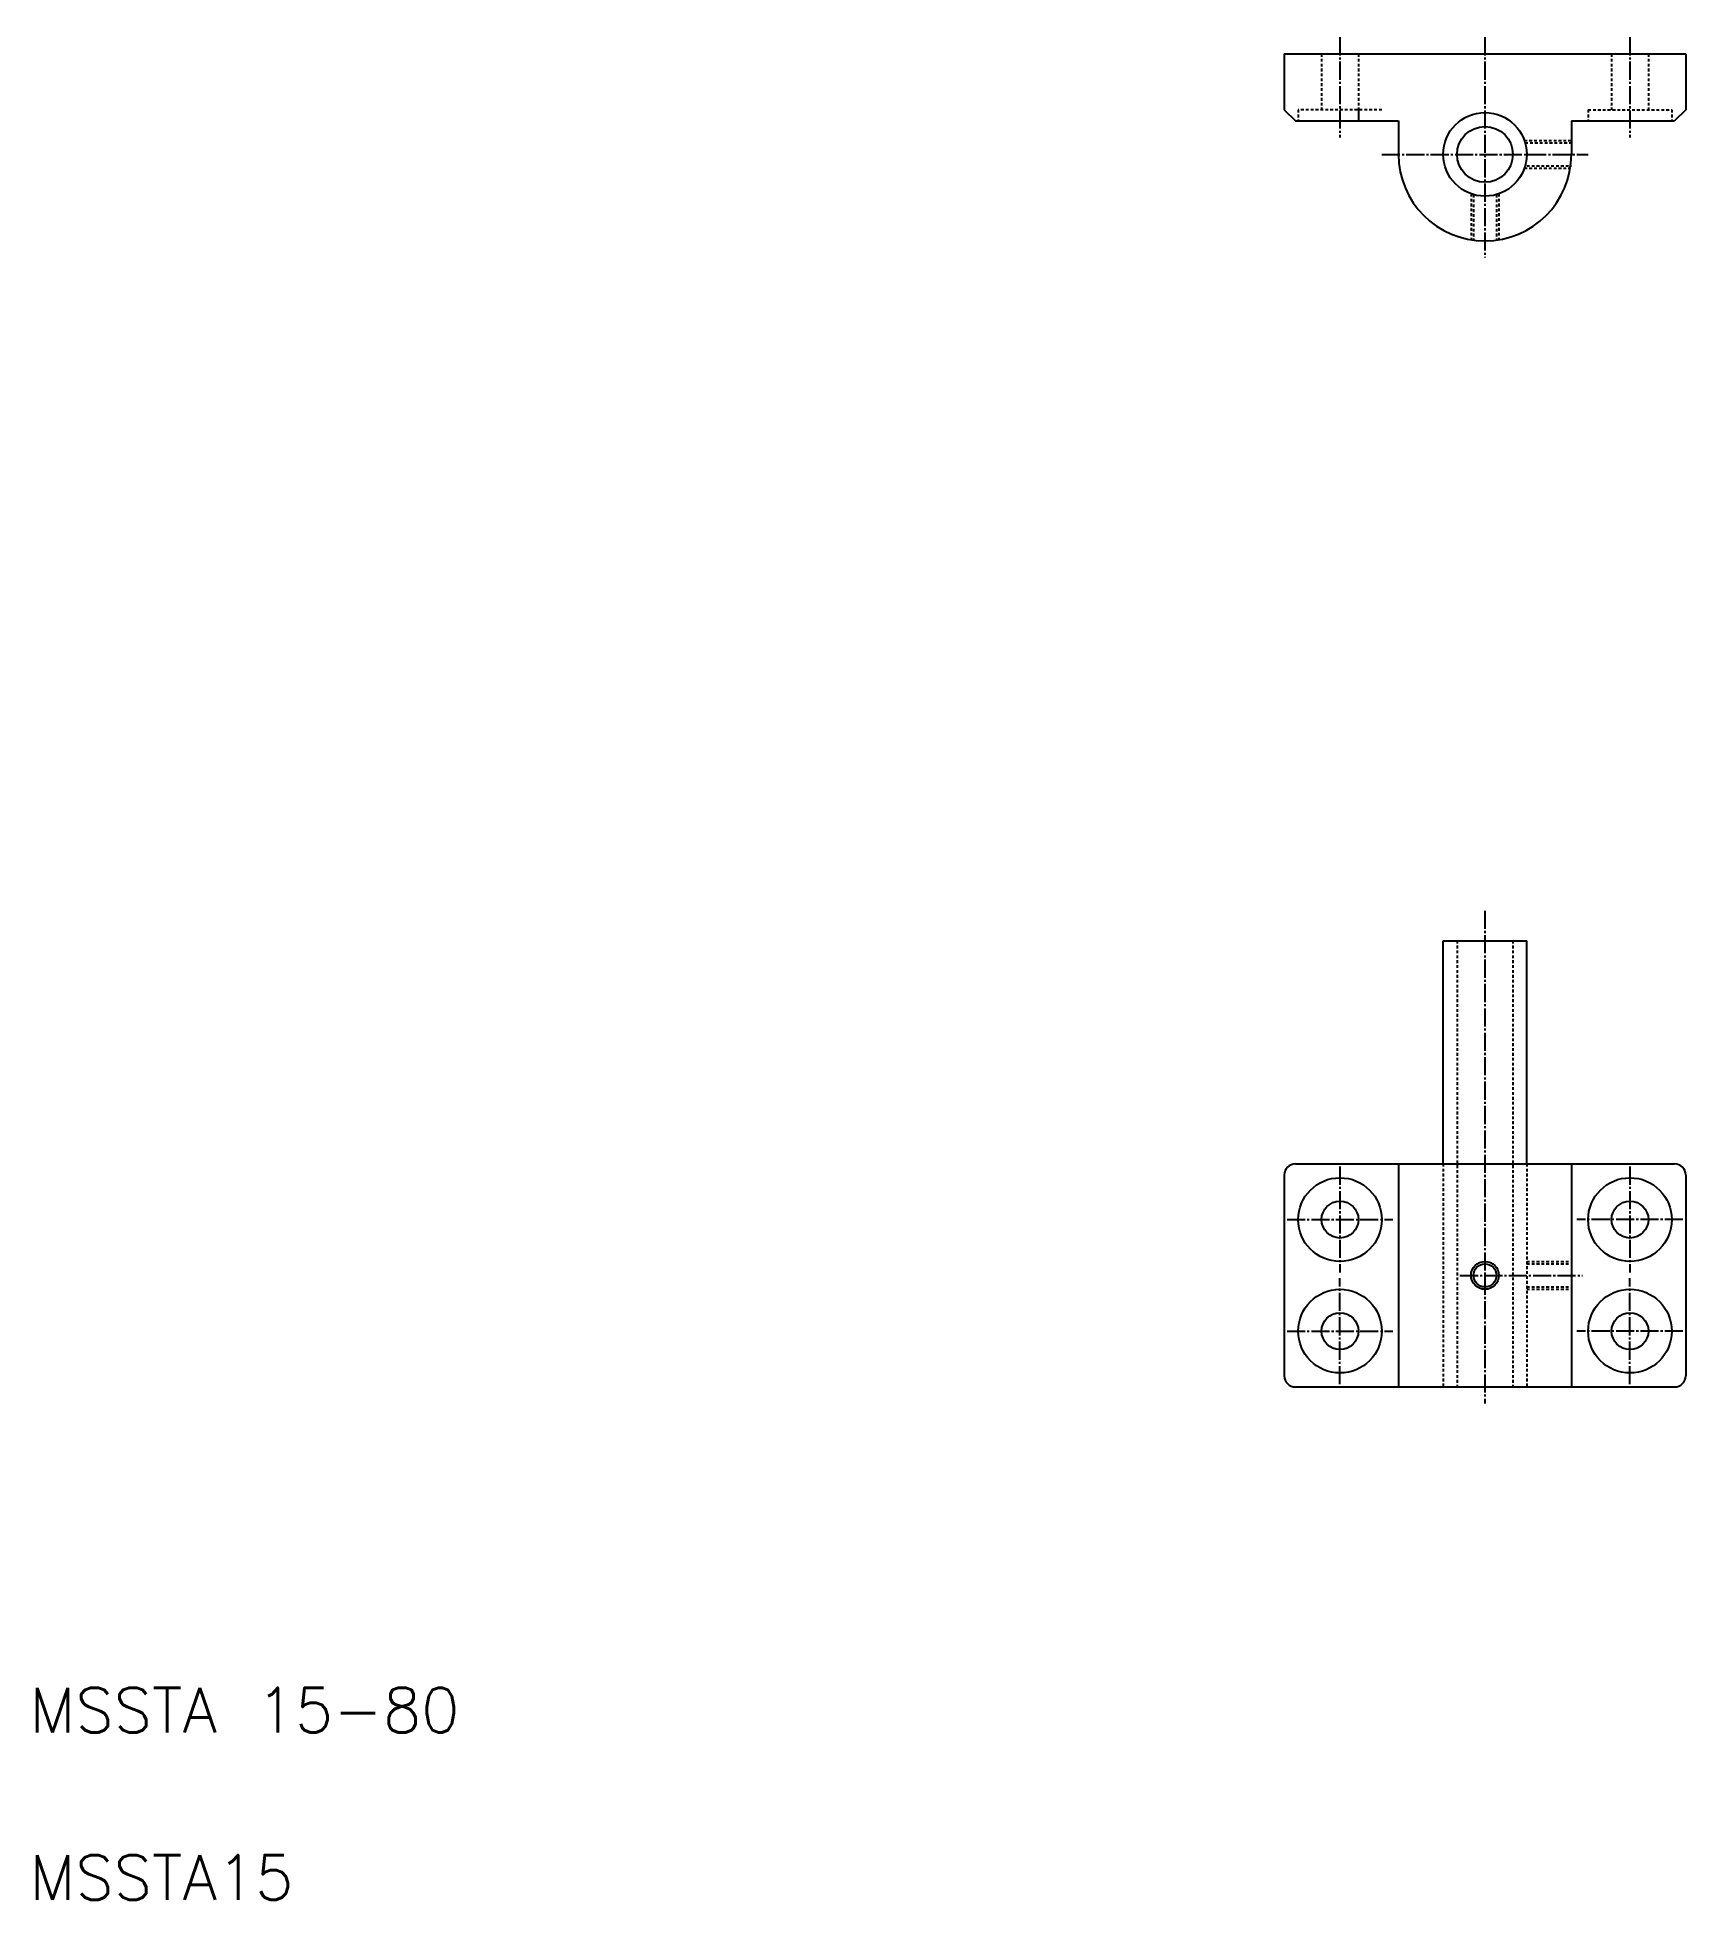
# Model space of a CAD drawing. Extents: x 21 to 317, y 20 to 354.
import ezdxf

# ---------------------------------------------------------------- set-up
doc = ezdxf.new("R2010")
doc.units = 0
doc.header["$LTSCALE"] = 0.25
doc.linetypes.add('CENTER', pattern=[17.5, 13, -1.5, 1.5, -1.5])
doc.linetypes.add('DASHED', pattern=[3.5, 2, -1.5])
doc.layers.get('0').update_dxf_attribs({"linetype": 'CONTINUOUS'})
doc.layers.add('CENTER', color=1, linetype='CENTER')
doc.styles.get("Standard").update_dxf_attribs({"font": 'txt', "bigfont": 'BIGFONT'})

msp = doc.modelspace()

# ---------------------------------------------------------------- linework, layer by layer
for p, q in [((244.98, 350.95), (316.98, 350.95)), ((244.98, 350.95), (244.98, 340.95)), ((316.98, 350.95), (316.98, 340.95)), ((244.98, 340.95), (246.98, 338.95)), ((258.34, 338.95), (258.34, 340.95)), ((316.98, 340.95), (314.98, 338.95)), ((246.98, 338.95), (265.48, 338.95)), ((265.48, 338.95), (265.48, 332.95)), ((296.48, 338.95), (314.98, 338.95)), ((296.48, 338.95), (296.48, 332.95)), ((273.48, 151.95), (273.48, 191.95)), ((273.48, 191.95), (288.48, 191.95)), ((288.48, 151.95), (288.48, 191.95)), ((246.98, 151.95), (314.98, 151.95)), ((265.48, 151.95), (265.48, 111.95)), ((296.48, 151.95), (296.48, 111.95)), ((244.98, 149.95), (244.98, 113.95)), ((316.98, 149.95), (316.98, 113.95)), ((246.98, 111.95), (314.98, 111.95)), ((263.98, 111.95), (263.98, 111.95)), ((280.98, 111.95), (280.98, 111.95))]:
    msp.add_line(p, q)
at = {"color": 3, "linetype": 'DASHED'}
for p, q in [((251.68, 350.95), (251.68, 340.95)), ((258.28, 350.95), (258.28, 340.95)), ((303.68, 350.95), (303.68, 340.95)), ((310.28, 350.95), (310.28, 340.95)), ((247.48, 340.95), (247.48, 338.95)), ((262.48, 340.95), (247.48, 340.95)), ((299.48, 340.95), (299.48, 338.95)), ((299.48, 340.95), (314.48, 340.95)), ((314.48, 340.95), (314.48, 338.95)), ((288.05, 335.45), (296.48, 335.45)), ((288.19, 335.02), (296.48, 335.02)), ((288.48, 330.88), (296.48, 330.88)), ((288.05, 330.45), (296.28, 330.45)), ((278.48, 325.88), (278.48, 317.65)), ((278.92, 325.74), (278.92, 317.59)), ((283.05, 325.74), (283.05, 317.59)), ((283.48, 325.88), (283.48, 317.65)), ((275.98, 191.95), (275.98, 111.95)), ((285.98, 191.95), (285.98, 111.95)), ((273.48, 151.95), (273.48, 111.95)), ((288.48, 151.95), (288.48, 111.95)), ((288.48, 134.45), (296.48, 134.45)), ((288.48, 134.01), (296.48, 134.01)), ((288.48, 129.88), (296.48, 129.88)), ((288.48, 129.45), (296.48, 129.45))]:
    msp.add_line(p, q, dxfattribs=at)
for centre, radius in [((280.98, 332.95), 7.5), ((280.98, 332.95), 5), ((254.98, 141.95), 7.5), ((306.98, 141.95), 7.5), ((254.98, 141.95), 3.3), ((306.98, 141.95), 3.3), ((280.98, 131.95), 2.07), ((254.98, 121.95), 7.5), ((306.98, 121.95), 7.5), ((254.98, 121.95), 3.3), ((306.98, 121.95), 3.3)]:
    msp.add_circle(centre, radius)
at = {"color": 3}
msp.add_circle((280.98, 131.95), 2.5, dxfattribs=at)
for centre, radius, start, end in [((280.98, 332.95), 15.5, 180, 0), ((246.98, 149.95), 2, 90, 180), ((314.98, 149.95), 2, 0, 90), ((246.98, 113.95), 2, 180, 270), ((314.98, 113.95), 2, 270, 0)]:
    msp.add_arc(centre, radius, start, end)
at = {"layer": 'CENTER', "color": 1, "linetype": 'CENTER'}
for p, q in [((254.98, 353.95), (254.98, 335.95)), ((280.98, 353.95), (280.98, 314.45)), ((306.98, 353.95), (306.98, 335.95)), ((262.48, 332.95), (299.48, 332.95)), ((280.98, 197.33), (280.98, 108.95)), ((254.98, 151.45), (254.98, 132.45)), ((306.98, 151.45), (306.98, 132.45)), ((245.48, 141.95), (264.48, 141.95)), ((316.48, 141.95), (297.48, 141.95)), ((254.98, 112.45), (254.98, 131.45)), ((276.48, 131.95), (298.48, 131.95)), ((306.98, 112.45), (306.98, 131.45)), ((245.48, 121.95), (264.48, 121.95)), ((316.48, 121.95), (297.48, 121.95))]:
    msp.add_line(p, q, dxfattribs=at)

# ---------------------------------------------------------------- texts
for s, p in [('MSSTA 15-80', (20, 50)), ('MSSTA15', (20, 20))]:
    msp.add_text(s, height=8).set_placement(p)

doc.saveas('drawing.dxf')
